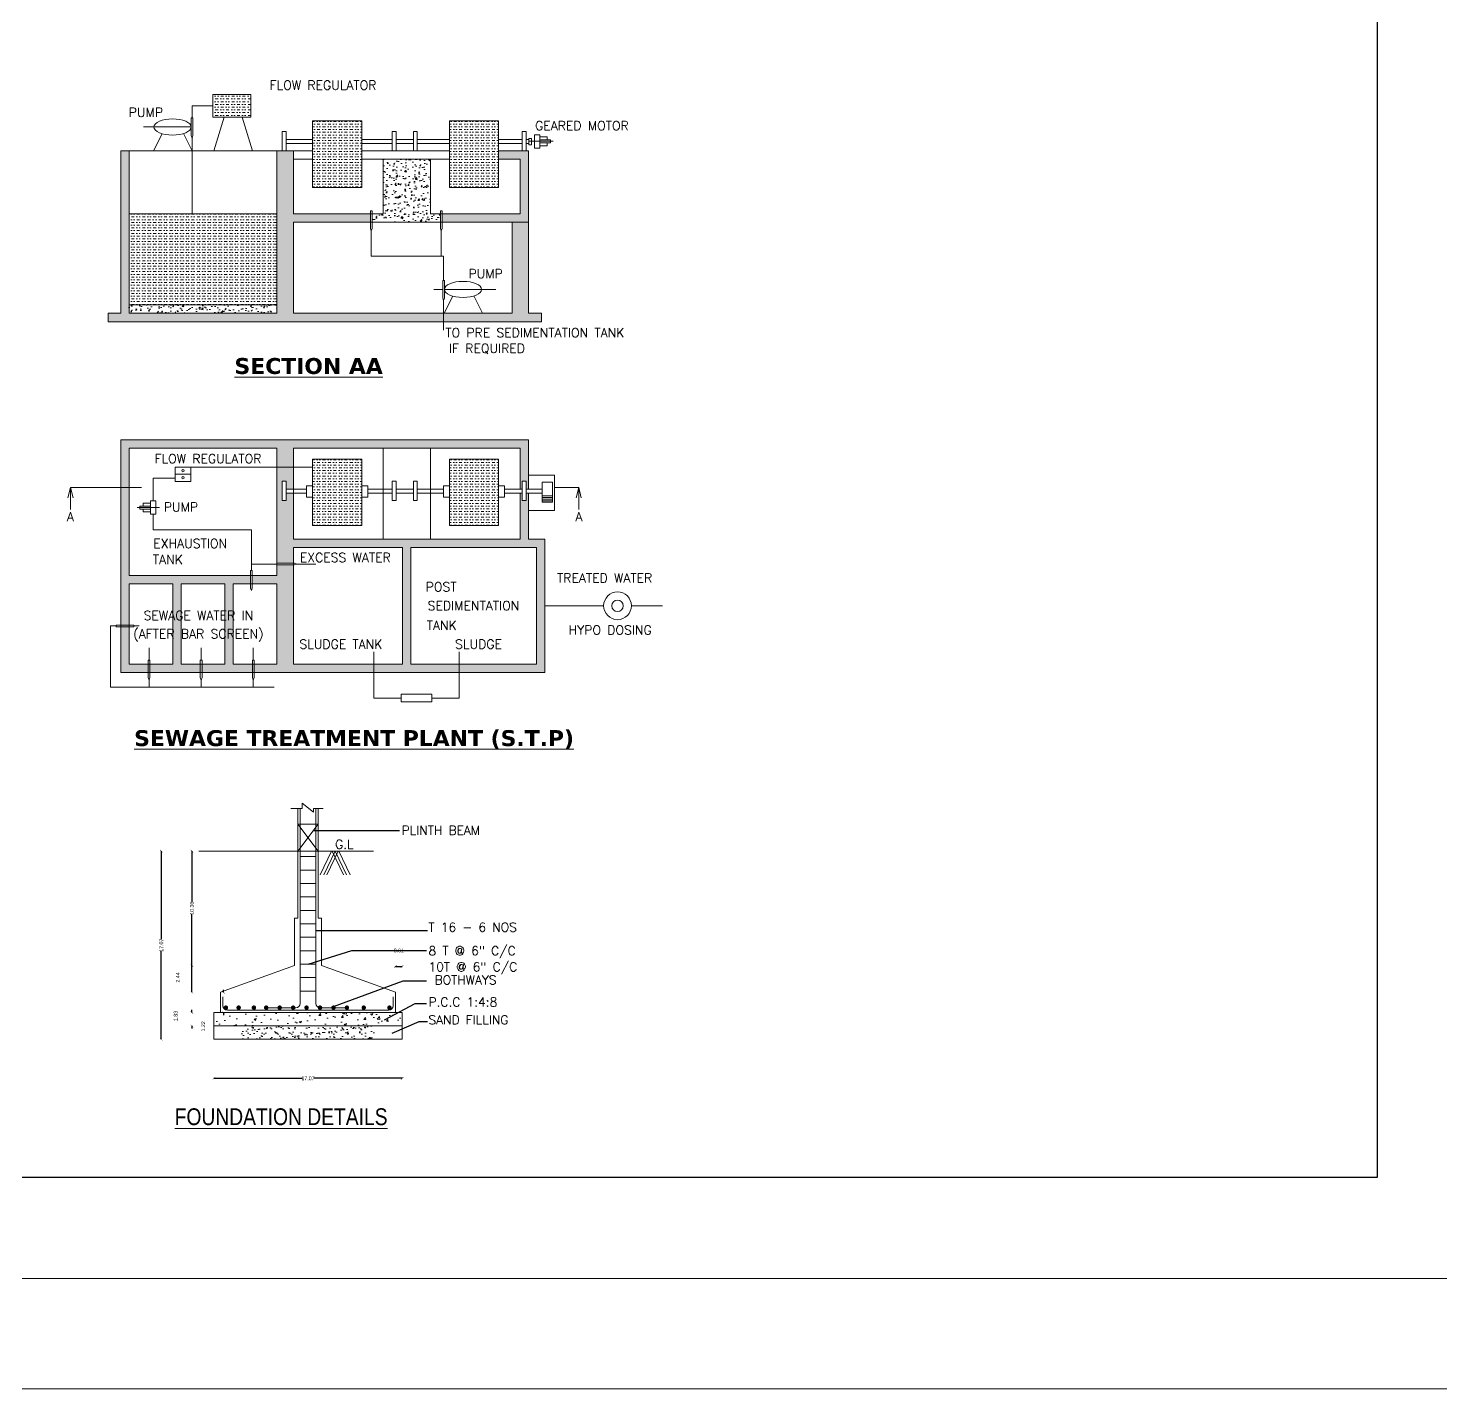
# Model space of a CAD drawing. Header units: metres. Extents: x 43 to 977, y 102 to 459.
# Drawn here: x 234.1 to 362.1, y 102.3 to 225.7 of the extents above; entities that cross this region are included whole.
import ezdxf
from ezdxf.enums import TextEntityAlignment as Align

# ---------------------------------------------------------------- set-up
doc = ezdxf.new("R2010")
doc.units = ezdxf.units.M
doc.header["$MEASUREMENT"] = 0
doc.header["$PDMODE"] = 3
doc.linetypes.add('CENTER', pattern=[2, 1.25, -0.25, 0.25, -0.25])
doc.layers.get('0').update_dxf_attribs({"lineweight": 0})
doc.layers.get('Defpoints').update_dxf_attribs({"lineweight": 0})
for name, color, linetype, lineweight in [('1', 8, 'Continuous', 0), ('3', 3, 'Continuous', 0), ('6', 6, 'Continuous', 0), ('6A', 30, 'Continuous', 0), ('8', 8, 'CENTER', 0), ('BO', 7, 'Continuous', 0), ('TEXT', 130, 'Continuous', 0), ('WALL', 7, 'Continuous', 0)]:
    doc.layers.add(name, color=color, linetype=linetype, lineweight=lineweight)
doc.styles.get("Standard").update_dxf_attribs({"font": 'romans.shx'})
doc.styles.add('style1', font='romans.shx', dxfattribs={"width": 0.7, "height": 9})
doc.styles.add('style7', font='ARIALN.TTF', dxfattribs={"height": 9})
doc.styles.add('visa', font='swissc.ttf')
doc.dimstyles.new('o3', dxfattribs={"dimscale": 0.23, "dimtxt": 0.9, "dimasz": 1, "dimexe": 5, "dimexo": 9, "dimgap": 0.23, "dimtad": 0, "dimzin": 3, "dimdsep": 46, "dimtxsty": 'visa', "dimblk": 'ARCHTICK', "dimcen": 0.09, "dimse1": 1, "dimse2": 1, "dimclrd": 7, "dimclre": 256, "dimclrt": 7, "dimadec": 0, "dimazin": 0, "dimtfac": 0.23, "dimtofl": 0, "dimtmove": 2, "dimatfit": 1, "dimldrblk": 'ARCHTICK', "dimfxl": 0, "dimtolj": 1, "dimtzin": 0, "dimarcsym": 0})
doc.dimstyles.get("Standard").update_dxf_attribs({"dimtxt": 0.18, "dimasz": 0.18, "dimexe": 0.18, "dimexo": 0.0625, "dimgap": 0.09, "dimtad": 0, "dimtih": 1, "dimtoh": 1, "dimdec": 4, "dimzin": 0, "dimdsep": 46, "dimtxsty": 'Standard', "dimcen": 0.09, "dimadec": 0, "dimazin": 0, "dimtfac": 1, "dimtdec": 4, "dimtofl": 0, "dimtmove": 0, "dimatfit": 3, "dimfxl": 0, "dimtolj": 1, "dimtzin": 0, "dimarcsym": 0})
pattern_1 = [(50, (13032.51256, 2282.8048), (0.26897257, -0.02353205), [0.028125, -0.309375]), (355, (13032.51256, 2282.8048), (-0.05203175, 0.28207205), [0.0225, -0.2475]), (100.4514, (13032.53498, 2282.80284), (0.21694102, 0.25853983), [0.02390257, -0.2629283]), (46.1842, (13032.51256, 2282.8798), (0.4002154, -0.06206963), [0.0421875, -0.4640625]), (96.6356, (13032.5459, 2282.87463), (0.3504985, 0.3652942), [0.03585386, -0.3943924]), (351.1842, (13032.51256, 2282.8798), (0.3504982, 0.3652945), [0.03375, -0.37125]), (21, (13032.55006, 2282.86105), (0.22384014, -0.15098208), [0.028125, -0.309375]), (326, (13032.55006, 2282.86105), (0.09124325, 0.27193127), [0.0225, -0.2475]), (71.4514, (13032.56871, 2282.84847), (0.3150835, 0.12094894), [0.02390257, -0.2629283]), (37.5, (13032.51256, 2282.8048), (0.004559946, 0.124835195), [0, -0.2445, 0, -0.25125, 0, -0.2484375]), (7.5, (13032.51256, 2282.8048), (0.09865108, 0.14790439), [0, -0.14325, 0, -0.238875, 0, -0.0946875]), (327.5, (13032.42894, 2282.8048), (0.200183414, -0.008458077), [0, -0.09375, 0, -0.2925, 0, -0.388125]), (317.5, (13032.39144, 2282.8048), (0.21869481, 0.03753937), [0, -0.121875, 0, -0.19425, 0, -0.275625])]
pattern_2 = [(0, (13032.51256, 2282.8048), (0.1125, 0.05625), [0.05625, -0.05625, 0, -0.05625, 0, -0.05625])]
pattern_3 = [(0, (13032.51256, 2281.912944), (0.1125, 0.05625), [0.05625, -0.05625, 0, -0.05625, 0, -0.05625])]

# ---------------------------------------------------------------- blocks, each defined once
blk = doc.blocks.new('3')
at = {"layer": 'WALL'}
h = blk.add_hatch(dxfattribs=at)
h.set_pattern_fill('MUDST', color=1, scale=0.225, style=0)
h.set_pattern_definition([(0, (13062.13893, 2251.14804), (0.1125, 0.05625), [0.05625, -0.05625, 0, -0.05625, 0, -0.05625])])
h.paths.add_polyline_path([(13216.287, 2355.768), (13216.287, 2356.234), (13215.51, 2356.234), (13215.51, 2355.768)])
h = blk.add_hatch(dxfattribs=at)
h.set_pattern_fill('MUDST', color=1, scale=0.225, style=0)
h.set_pattern_definition(pattern_2)
h.paths.add_polyline_path([(13217.562, 2354.323), (13218.574, 2354.323), (13218.574, 2355.691), (13217.562, 2355.691)])
h = blk.add_hatch(dxfattribs=at)
h.set_pattern_fill('MUDST', color=1, scale=0.225, style=0)
h.set_pattern_definition(pattern_2)
h.paths.add_polyline_path([(13220.379, 2354.323), (13221.391, 2354.323), (13221.391, 2355.691), (13220.379, 2355.691)])
h = blk.add_hatch(dxfattribs=at)
h.set_pattern_fill('AR-CONC', color=1, scale=0.0375, style=0)
h.set_pattern_definition(pattern_1)
h.paths.add_polyline_path([(13222.011, 2353.604), (13221.673, 2353.604), (13221.673, 2351.729), (13220.259, 2351.729), (13220.259, 2351.556), (13222.011, 2351.556), (13222.273, 2351.556), (13222.273, 2351.729), (13222.011, 2351.729)])
h.paths.add_polyline_path([(13220.259, 2351.729), (13217.166, 2351.729), (13217.166, 2353.604), (13218.753, 2353.604), (13218.753, 2353.776), (13217.166, 2353.776), (13217.166, 2355.074), (13216.828, 2355.074), (13216.828, 2351.729), (13213.783, 2351.729), (13213.783, 2355.074), (13213.611, 2355.074), (13213.611, 2351.729), (13213.349, 2351.729), (13213.349, 2351.556), (13213.611, 2351.556), (13220.259, 2351.556)])
h.paths.add_polyline_path([(13222.011, 2355.074), (13221.391, 2355.074), (13221.391, 2354.901), (13221.838, 2354.901), (13221.838, 2353.776), (13220.228, 2353.776), (13220.228, 2353.604), (13222.011, 2353.604)])
h = blk.add_hatch(dxfattribs=at)
h.set_pattern_fill('AR-CONC', color=1, scale=0.0375, style=0)
h.set_pattern_definition(pattern_1)
h.paths.add_polyline_path([(13219.989, 2354.901), (13219.014, 2354.901), (13219.014, 2353.776), (13218.788, 2353.776), (13218.788, 2353.604), (13220.193, 2353.604), (13220.193, 2353.776), (13219.989, 2353.776)])
h = blk.add_hatch(dxfattribs=at)
h.set_pattern_fill('MUDST', color=1, scale=0.225, style=0)
h.set_pattern_definition(pattern_2)
h.paths.add_polyline_path([(13216.828, 2353.776), (13213.783, 2353.776), (13213.783, 2351.901), (13216.828, 2351.901)])
h = blk.add_hatch(dxfattribs=at)
h.set_pattern_fill('AR-CONC', color=1, scale=0.0375, style=0)
h.set_pattern_definition(pattern_1)
h.paths.add_polyline_path([(13216.828, 2351.729), (13216.828, 2351.901), (13213.783, 2351.901), (13213.783, 2351.729)])
h = blk.add_hatch(dxfattribs=at)
h.set_pattern_fill('AR-CONC', color=1, scale=0.0375, style=0)
h.set_pattern_definition([(50, (13032.51256, 2281.91294), (0.26897257, -0.02353205), [0.028125, -0.309375]), (355, (13032.51256, 2281.91294), (-0.05203175, 0.28207205), [0.0225, -0.2475]), (100.4514, (13032.53498, 2281.91098), (0.21694102, 0.25853983), [0.02390257, -0.2629283]), (46.1842, (13032.51256, 2281.98794), (0.4002154, -0.06206963), [0.0421875, -0.4640625]), (96.6356, (13032.5459, 2281.98277), (0.3504985, 0.3652942), [0.03585386, -0.3943924]), (351.1842, (13032.51256, 2281.98794), (0.3504982, 0.3652945), [0.03375, -0.37125]), (21, (13032.55006, 2281.9692), (0.22384014, -0.15098208), [0.028125, -0.309375]), (326, (13032.55006, 2281.9692), (0.09124325, 0.27193127), [0.0225, -0.2475]), (71.4514, (13032.56871, 2281.9566), (0.3150835, 0.12094894), [0.02390257, -0.2629283]), (37.5, (13032.51256, 2281.91294), (0.004559946, 0.124835195), [0, -0.2445, 0, -0.25125, 0, -0.2484375]), (7.5, (13032.51256, 2281.91294), (0.09865108, 0.14790439), [0, -0.14325, 0, -0.238875, 0, -0.0946875]), (327.5, (13032.42894, 2281.91294), (0.200183414, -0.008458077), [0, -0.09375, 0, -0.2925, 0, -0.388125]), (317.5, (13032.39144, 2281.91294), (0.21869481, 0.03753937), [0, -0.121875, 0, -0.19425, 0, -0.275625])])
h.paths.add_polyline_path([(13217.166, 2346.546), (13216.828, 2346.546), (13216.828, 2346.328), (13216.319, 2346.328), (13216.319, 2346.155), (13216.828, 2346.155), (13216.828, 2344.505), (13215.928, 2344.505), (13215.928, 2346.155), (13216.284, 2346.155), (13216.284, 2346.328), (13213.783, 2346.328), (13213.783, 2348.953), (13216.828, 2348.953), (13216.828, 2348.56), (13217.166, 2348.56), (13217.166, 2348.953), (13221.838, 2348.953), (13221.838, 2348.107), (13221.878, 2348.107), (13221.878, 2348.269), (13221.96, 2348.269), (13221.96, 2348.107), (13222.011, 2348.107), (13222.011, 2348.394), (13222.011, 2349.125), (13213.611, 2349.125), (13213.611, 2344.333), (13222.348, 2344.333), (13222.348, 2347.078), (13222.011, 2347.078), (13222.011, 2348.025), (13221.96, 2348.025), (13221.96, 2347.872), (13221.878, 2347.872), (13221.878, 2348.025), (13221.838, 2348.025), (13221.838, 2347.078), (13217.166, 2347.078), (13217.166, 2348.025), (13217.016, 2348.025), (13217.016, 2347.872), (13216.935, 2347.872), (13216.935, 2348.269), (13217.016, 2348.269), (13217.016, 2348.107), (13217.166, 2348.107), (13217.166, 2348.56), (13216.828, 2348.56), (13216.828, 2346.581), (13217.166, 2346.581), (13217.166, 2346.905), (13219.416, 2346.905), (13219.416, 2344.505), (13217.166, 2344.505)])
h.paths.add_polyline_path([(13215.756, 2344.505), (13214.856, 2344.505), (13214.856, 2346.155), (13215.756, 2346.155)], flags=16)
h.paths.add_polyline_path([(13214.683, 2344.505), (13213.783, 2344.505), (13213.783, 2346.155), (13214.683, 2346.155)], flags=16)
h.paths.add_polyline_path([(13219.588, 2346.905), (13222.176, 2346.905), (13222.176, 2344.505), (13219.588, 2344.505)], flags=16)
h = blk.add_hatch(dxfattribs=at)
h.set_pattern_fill('MUDST', color=1, scale=0.225, style=0)
h.set_pattern_definition(pattern_3)
h.paths.add_polyline_path([(13217.562, 2347.357), (13218.574, 2347.357), (13218.574, 2348.725), (13217.562, 2348.725)])
h = blk.add_hatch(dxfattribs=at)
h.set_pattern_fill('MUDST', color=1, scale=0.225, style=0)
h.set_pattern_definition(pattern_3)
h.paths.add_polyline_path([(13220.379, 2347.357), (13221.391, 2347.357), (13221.391, 2348.725), (13220.379, 2348.725)])
at = {"layer": 'WALL', "color": 7}
for p, q in [((13215.079, 2356.001), (13215.079, 2355.752)), ((13215.51, 2356.001), (13215.079, 2356.001)), ((13215.743, 2355.768), (13215.531, 2355.074)), ((13216.112, 2355.768), (13216.324, 2355.074)), ((13214.078, 2355.566), (13215.061, 2355.566)), ((13214.466, 2355.428), (13214.288, 2355.074)), ((13214.901, 2355.432), (13215.081, 2355.074)), ((13215.079, 2355.339), (13215.061, 2355.389)), ((13215.079, 2355.339), (13215.096, 2355.389)), ((13215.079, 2355.339), (13215.079, 2353.776)), ((13213.611, 2355.074), (13217.562, 2355.074)), ((13213.611, 2351.729), (13213.611, 2355.074)), ((13213.783, 2351.729), (13213.783, 2355.074)), ((13216.828, 2351.729), (13216.828, 2355.074)), ((13217.166, 2353.776), (13217.166, 2355.074)), ((13218.574, 2355.074), (13220.379, 2355.074)), ((13221.391, 2355.074), (13222.011, 2355.074)), ((13222.011, 2351.729), (13222.011, 2355.074)), ((13222.516, 2355.272), (13222.013, 2355.272)), ((13217.166, 2354.901), (13217.562, 2354.901)), ((13218.574, 2354.901), (13220.379, 2354.901)), ((13219.014, 2353.776), (13219.014, 2354.901)), ((13219.989, 2353.776), (13219.989, 2354.901)), ((13221.391, 2354.901), (13221.838, 2354.901)), ((13221.838, 2353.776), (13221.838, 2354.901)), ((13216.828, 2353.776), (13213.783, 2353.776)), ((13217.166, 2353.776), (13219.014, 2353.776)), ((13217.166, 2351.729), (13217.166, 2353.604)), ((13217.166, 2353.604), (13222.011, 2353.604)), ((13219.989, 2353.776), (13221.838, 2353.776)), ((13221.673, 2351.729), (13221.673, 2353.604)), ((13218.771, 2353.426), (13218.753, 2353.476)), ((13218.771, 2353.426), (13218.788, 2353.476)), ((13218.771, 2353.426), (13218.771, 2352.908)), ((13220.211, 2353.426), (13220.193, 2353.476)), ((13220.211, 2353.426), (13220.228, 2353.476)), ((13220.211, 2353.426), (13220.211, 2352.908)), ((13218.771, 2352.908), (13220.259, 2352.908)), ((13220.259, 2352.407), (13220.259, 2352.908)), ((13220.06, 2352.221), (13220.242, 2352.221)), ((13220.277, 2352.221), (13221.334, 2352.221)), ((13213.783, 2351.901), (13216.828, 2351.901)), ((13220.259, 2351.994), (13220.242, 2352.044)), ((13220.259, 2351.994), (13220.277, 2352.044)), ((13220.259, 2351.994), (13220.259, 2351.382)), ((13220.447, 2352.083), (13220.27, 2351.729)), ((13220.883, 2352.087), (13221.062, 2351.729)), ((13213.349, 2351.729), (13213.611, 2351.729)), ((13213.349, 2351.729), (13213.349, 2351.556)), ((13213.611, 2351.556), (13213.349, 2351.556)), ((13213.611, 2351.556), (13222.011, 2351.556)), ((13213.783, 2351.729), (13216.828, 2351.729)), ((13217.166, 2351.729), (13221.673, 2351.729)), ((13222.011, 2351.729), (13222.273, 2351.729)), ((13222.273, 2351.556), (13222.011, 2351.556)), ((13222.273, 2351.556), (13222.273, 2351.729)), ((13213.611, 2344.333), (13213.611, 2349.125)), ((13213.611, 2349.125), (13222.011, 2349.125)), ((13213.783, 2346.328), (13213.783, 2348.953)), ((13213.783, 2348.953), (13216.828, 2348.953)), ((13216.828, 2346.328), (13216.828, 2348.953)), ((13217.166, 2347.078), (13217.166, 2348.953)), ((13217.166, 2348.953), (13221.838, 2348.953)), ((13219.014, 2347.078), (13219.014, 2348.953)), ((13219.989, 2347.078), (13219.989, 2348.953)), ((13221.838, 2348.107), (13221.838, 2348.953)), ((13222.011, 2348.107), (13222.011, 2349.125)), ((13215.057, 2348.56), (13217.562, 2348.56)), ((13212.577, 2348.144), (13212.525, 2347.931)), ((13212.577, 2348.144), (13212.577, 2347.691)), ((13212.577, 2348.144), (13212.629, 2347.931)), ((13212.577, 2348.144), (13214.04, 2348.144)), ((13214.281, 2347.868), (13214.281, 2348.332)), ((13214.281, 2348.332), (13214.734, 2348.332)), ((13223.045, 2348.144), (13222.542, 2348.144)), ((13223.045, 2348.144), (13222.993, 2347.931)), ((13223.045, 2348.144), (13223.045, 2347.691)), ((13223.045, 2348.144), (13223.096, 2347.931)), ((13221.838, 2347.078), (13221.838, 2348.025)), ((13222.011, 2347.078), (13222.011, 2348.025)), ((13222.288, 2347.969), (13222.503, 2347.969)), ((13222.288, 2347.936), (13222.503, 2347.936)), ((13222.288, 2347.903), (13222.503, 2347.903)), ((13222.288, 2347.87), (13222.503, 2347.87)), ((13213.952, 2347.726), (13214.407, 2347.726)), ((13214.281, 2347.266), (13214.281, 2347.592)), ((13216.301, 2347.266), (13214.281, 2347.266)), ((13216.301, 2346.563), (13216.301, 2347.266)), ((13217.166, 2347.078), (13221.838, 2347.078)), ((13217.166, 2344.505), (13217.166, 2346.905)), ((13217.166, 2346.905), (13219.416, 2346.905)), ((13219.416, 2344.505), (13219.416, 2346.905)), ((13219.588, 2344.505), (13219.588, 2346.905)), ((13219.588, 2346.905), (13222.176, 2346.905)), ((13222.011, 2347.078), (13222.176, 2347.078)), ((13222.011, 2347.078), (13222.348, 2347.078)), ((13222.176, 2346.905), (13222.176, 2344.505)), ((13222.348, 2347.078), (13222.348, 2344.333)), ((13213.783, 2346.328), (13216.828, 2346.328)), ((13216.301, 2346.43), (13216.301, 2346.563)), ((13216.828, 2346.563), (13216.301, 2346.563)), ((13217.24, 2346.563), (13217.19, 2346.581)), ((13217.24, 2346.563), (13217.19, 2346.546)), ((13217.24, 2346.563), (13217.627, 2346.563)), ((13213.783, 2344.505), (13213.783, 2346.155)), ((13213.783, 2346.155), (13214.683, 2346.155)), ((13214.683, 2344.505), (13214.683, 2346.155)), ((13214.856, 2344.505), (13214.856, 2346.155)), ((13214.856, 2346.155), (13215.756, 2346.155)), ((13215.756, 2344.505), (13215.756, 2346.155)), ((13215.928, 2344.505), (13215.928, 2346.155)), ((13215.928, 2346.155), (13216.828, 2346.155)), ((13216.301, 2346.018), (13216.284, 2346.068)), ((13216.301, 2346.018), (13216.319, 2346.068)), ((13216.828, 2344.505), (13216.828, 2346.155)), ((13222.348, 2345.705), (13223.556, 2345.705)), ((13224.128, 2345.705), (13224.769, 2345.705)), ((13213.516, 2345.293), (13213.403, 2345.293)), ((13213.403, 2345.293), (13213.403, 2344.028)), ((13213.516, 2345.307), (13213.516, 2345.272)), ((13213.878, 2345.293), (13213.99, 2345.293)), ((13214.195, 2344.837), (13214.195, 2344.588)), ((13215.268, 2344.837), (13215.268, 2344.588)), ((13216.34, 2344.837), (13216.34, 2344.588)), ((13218.825, 2343.804), (13218.825, 2344.76)), ((13220.578, 2343.804), (13220.578, 2344.76)), ((13213.611, 2344.333), (13222.348, 2344.333)), ((13213.783, 2344.505), (13214.683, 2344.505)), ((13214.856, 2344.505), (13215.756, 2344.505)), ((13215.928, 2344.505), (13216.828, 2344.505)), ((13217.166, 2344.505), (13219.416, 2344.505)), ((13219.588, 2344.505), (13222.176, 2344.505)), ((13213.403, 2344.028), (13216.551, 2344.028)), ((13214.195, 2344.175), (13214.178, 2344.225)), ((13214.195, 2344.175), (13214.213, 2344.225)), ((13214.195, 2344.175), (13214.195, 2344.028)), ((13214.6, 2344.028), (13216.774, 2344.028)), ((13215.268, 2344.175), (13215.25, 2344.225)), ((13215.268, 2344.175), (13215.285, 2344.225)), ((13215.268, 2344.175), (13215.268, 2344.028)), ((13215.673, 2344.028), (13216.624, 2344.028)), ((13216.34, 2344.175), (13216.323, 2344.225)), ((13216.34, 2344.175), (13216.358, 2344.225)), ((13216.34, 2344.175), (13216.34, 2344.028)), ((13219.383, 2343.804), (13218.825, 2343.804)), ((13220.578, 2343.804), (13220.02, 2343.804))]:
    blk.add_line(p, q, dxfattribs=at)
for points in [[(13215.51, 2356.234), (13216.287, 2356.234), (13216.287, 2355.768), (13215.51, 2355.768)], [(13217.562, 2355.691), (13218.574, 2355.691), (13218.574, 2354.323), (13217.562, 2354.323)], [(13220.379, 2355.691), (13221.391, 2355.691), (13221.391, 2354.323), (13220.379, 2354.323)], [(13216.935, 2355.47), (13217.016, 2355.47), (13217.016, 2355.074), (13216.935, 2355.074)], [(13219.202, 2355.47), (13219.283, 2355.47), (13219.283, 2355.074), (13219.202, 2355.074)], [(13219.637, 2355.47), (13219.718, 2355.47), (13219.718, 2355.074), (13219.637, 2355.074)], [(13221.878, 2355.47), (13221.96, 2355.47), (13221.96, 2355.074), (13221.878, 2355.074)], [(13222.072, 2355.2), (13222.013, 2355.2), (13222.013, 2355.331), (13222.072, 2355.331)], [(13222.132, 2355.406), (13222.242, 2355.406), (13222.242, 2355.129), (13222.132, 2355.129)], [(13222.242, 2355.361), (13222.394, 2355.361), (13222.394, 2355.3), (13222.242, 2355.3)], [(13217.016, 2355.227), (13217.016, 2355.308), (13217.562, 2355.308), (13217.562, 2355.227)], [(13218.574, 2355.227), (13218.574, 2355.308), (13219.202, 2355.308), (13219.202, 2355.227)], [(13222.242, 2355.3), (13222.463, 2355.3), (13222.463, 2355.24), (13222.242, 2355.24)], [(13222.242, 2355.24), (13222.394, 2355.24), (13222.394, 2355.18), (13222.242, 2355.18)], [(13217.562, 2348.725), (13218.574, 2348.725), (13218.574, 2347.357), (13217.562, 2347.357)], [(13220.379, 2348.725), (13221.391, 2348.725), (13221.391, 2347.357), (13220.379, 2347.357)], [(13214.734, 2348.413), (13214.734, 2348.56), (13215.057, 2348.56), (13215.057, 2348.413)], [(13214.734, 2348.267), (13214.734, 2348.413), (13215.057, 2348.413), (13215.057, 2348.267)], [(13216.935, 2348.269), (13217.016, 2348.269), (13217.016, 2347.872), (13216.935, 2347.872)], [(13217.016, 2348.025), (13217.016, 2348.107), (13217.439, 2348.107), (13217.439, 2348.025)], [(13217.439, 2348.178), (13217.562, 2348.178), (13217.562, 2347.943), (13217.439, 2347.943)], [(13218.574, 2348.178), (13218.697, 2348.178), (13218.697, 2347.943), (13218.574, 2347.943)], [(13218.697, 2348.025), (13218.697, 2348.107), (13219.202, 2348.107), (13219.202, 2348.025)], [(13219.202, 2348.269), (13219.283, 2348.269), (13219.283, 2347.872), (13219.202, 2347.872)], [(13219.637, 2348.269), (13219.718, 2348.269), (13219.718, 2347.872), (13219.637, 2347.872)], [(13220.256, 2348.178), (13220.379, 2348.178), (13220.379, 2347.943), (13220.256, 2347.943)], [(13221.391, 2348.178), (13221.515, 2348.178), (13221.515, 2347.943), (13221.391, 2347.943)], [(13221.878, 2348.269), (13221.96, 2348.269), (13221.96, 2347.872), (13221.878, 2347.872)], [(13222.288, 2348.253), (13222.503, 2348.253), (13222.503, 2347.837), (13222.288, 2347.837)], [(13214.225, 2347.698), (13214.004, 2347.698), (13214.004, 2347.758), (13214.225, 2347.758)], [(13214.225, 2347.758), (13214.073, 2347.758), (13214.073, 2347.818), (13214.225, 2347.818)], [(13214.336, 2347.592), (13214.225, 2347.592), (13214.225, 2347.868), (13214.336, 2347.868)], [(13214.225, 2347.637), (13214.073, 2347.637), (13214.073, 2347.698), (13214.225, 2347.698)], [(13219.383, 2343.884), (13220.02, 2343.884), (13220.02, 2343.724), (13219.383, 2343.724)]]:
    blk.add_lwpolyline(points, close=True, dxfattribs=at)
for points in [[(13215.061, 2355.389), (13215.061, 2355.752), (13215.096, 2355.752), (13215.096, 2355.389)], [(13219.637, 2355.227), (13219.283, 2355.227), (13219.283, 2355.308), (13219.637, 2355.308)], [(13219.718, 2355.308), (13220.379, 2355.308), (13220.379, 2355.227), (13219.718, 2355.227)], [(13221.878, 2355.227), (13221.391, 2355.227), (13221.391, 2355.308), (13221.878, 2355.308)], [(13221.96, 2355.308), (13222.013, 2355.308)], [(13222.013, 2355.227), (13221.96, 2355.227)], [(13218.753, 2353.476), (13218.753, 2353.838), (13218.788, 2353.838), (13218.788, 2353.476)], [(13220.193, 2353.476), (13220.193, 2353.838), (13220.228, 2353.838), (13220.228, 2353.476)], [(13220.242, 2352.044), (13220.242, 2352.407), (13220.277, 2352.407), (13220.277, 2352.044)], [(13222.011, 2348.107), (13222.011, 2348.394), (13222.542, 2348.394), (13222.542, 2347.67), (13222.011, 2347.67), (13222.011, 2348.025)], [(13219.637, 2348.025), (13219.283, 2348.025), (13219.283, 2348.107), (13219.637, 2348.107)], [(13219.718, 2348.107), (13220.256, 2348.107), (13220.256, 2348.025), (13219.718, 2348.025)], [(13221.878, 2348.025), (13221.515, 2348.025), (13221.515, 2348.107), (13221.878, 2348.107)], [(13221.96, 2348.107), (13222.288, 2348.107), (13222.288, 2348.025), (13221.96, 2348.025)], [(13216.284, 2346.068), (13216.284, 2346.43), (13216.319, 2346.43), (13216.319, 2346.068)], [(13217.19, 2346.546), (13216.828, 2346.546), (13216.828, 2346.581), (13217.19, 2346.581)], [(13213.516, 2345.307), (13213.878, 2345.307), (13213.878, 2345.272), (13213.516, 2345.272)], [(13214.178, 2344.225), (13214.178, 2344.588), (13214.213, 2344.588), (13214.213, 2344.225)], [(13215.25, 2344.225), (13215.25, 2344.588), (13215.285, 2344.588), (13215.285, 2344.225)], [(13216.323, 2344.225), (13216.323, 2344.588), (13216.358, 2344.588), (13216.358, 2344.225)]]:
    blk.add_lwpolyline(points, dxfattribs=at)
for centre, radius in [((13214.892, 2348.487), 0.0245), ((13214.892, 2348.341), 0.0245), ((13223.842, 2345.705), 0.286), ((13223.842, 2345.705), 0.118)]:
    blk.add_circle(centre, radius, dxfattribs=at)
for centre in [(13214.678, 2355.566), (13220.66, 2352.221)]:
    blk.add_ellipse(centre, major_axis=(0.383, 0), ratio=0.432712, dxfattribs=at)
at = {"layer": 'TEXT'}
for s, height, p in [('FLOW REGULATOR', 0.1875, (13217.777, 2356.333)), ('PUMP', 0.1875, (13214.128, 2355.774)), ('GEARED MOTOR', 0.1875, (13223.109, 2355.499)), ('PUMP', 0.1875, (13221.126, 2352.451)), ('TO PRE SEDIMENTATION TANK', 0.1875, (13222.14, 2351.235)), ('IF REQUIRED', 0.1875, (13221.152, 2350.913)), ('FLOW REGULATOR', 0.1875, (13215.407, 2348.641)), ('PUMP', 0.1875, (13214.851, 2347.645)), ('A', 0.188, (13212.574, 2347.447)), ('A', 0.188, (13223.047, 2347.447)), ('EXHAUSTION', 0.1875, (13215.042, 2346.895)), ('TANK', 0.1875, (13214.582, 2346.564)), ('EXCESS WATER', 0.1875, (13218.236, 2346.605)), ('TREATED WATER', 0.1875, (13223.577, 2346.185)), ('POST', 0.1875, (13220.209, 2346.002)), ('SEDIMENTATION', 0.1875, (13220.876, 2345.613)), ('SEWAGE WATER IN', 0.1875, (13215.211, 2345.411)), ('(AFTER BAR SCREEN)', 0.1875, (13215.211, 2345.034)), ('TANK', 0.1875, (13220.222, 2345.211)), ('HYPO DOSING', 0.1875, (13223.691, 2345.111)), ('SLUDGE TANK', 0.1875, (13218.146, 2344.82)), ('SLUDGE', 0.1875, (13220.979, 2344.82))]:
    blk.add_text(s, height=height, dxfattribs=at).set_placement(p, align=Align.CENTER)
at = {"layer": 'TEXT', "char_height": 0.32871, "attachment_point": 1}
for s, insert, width in [('{\\fVerdana|b1|i0|c0|p34;\\LSECTION AA}', (13215.953, 2350.808), 8.25238), ('{\\fVerdana|b1|i0|c0|p34;\\LSEWAGE TREATMENT PLANT (S.T.P)}', (13213.887, 2343.144), 10.19343)]:
    blk.add_mtext(s, dxfattribs=dict(at, insert=insert, width=width))
blk = doc.blocks.new('_ArchTick')
at = {"color": 0, "const_width": 0.15}
blk.add_lwpolyline([(-0.5, -0.5), (0.5, 0.5)], dxfattribs=at)
blk = doc.blocks.new('*D287')
at = {"layer": 'Defpoints', "color": 0, "lineweight": 30}
for p in [(248.91, 151.05), (257.43, 151.05), (258.22, 140.69)]:
    blk.add_point(p, dxfattribs=at)
at = {"layer": 'WALL', "color": 7, "lineweight": -2}
for p, q in [((248.91, 151.05), (248.91, 146.41)), ((248.91, 140.69), (248.91, 145.33))]:
    blk.add_line(p, q, dxfattribs=at)
at = {"layer": 'WALL', "color": 7, "lineweight": -2, "xscale": 0.23, "yscale": 0.23, "zscale": 0.23}
for p, rotation in [((248.91, 151.05), 90), ((248.91, 140.69), 270)]:
    blk.add_blockref('_ArchTick', p, dxfattribs=dict(at, rotation=rotation))
at = {"layer": 'WALL', "color": 7, "insert": (248.91, 145.87), "char_height": 0.345, "attachment_point": 5, "rotation": 90, "style": 'visa'}
blk.add_mtext('\\A1;10.36', dxfattribs=at)
blk = doc.blocks.new('*D288')
at = {"layer": 'Defpoints', "color": 0, "lineweight": 30}
for p in [(246.14, 151.05), (251.87, 151.05), (251.87, 133.99)]:
    blk.add_point(p, dxfattribs=at)
at = {"layer": 'WALL', "color": 7, "lineweight": -2}
for p, q in [((246.14, 151.05), (246.14, 143.06)), ((246.14, 133.99), (246.14, 141.98))]:
    blk.add_line(p, q, dxfattribs=at)
at = {"layer": 'WALL', "color": 7, "lineweight": -2, "xscale": 0.23, "yscale": 0.23, "zscale": 0.23}
for p, rotation in [((246.14, 151.05), 90), ((246.14, 133.99), 270)]:
    blk.add_blockref('_ArchTick', p, dxfattribs=dict(at, rotation=rotation))
at = {"layer": 'WALL', "color": 7, "insert": (246.14, 142.52), "char_height": 0.345, "attachment_point": 5, "rotation": 90, "style": 'visa'}
blk.add_mtext('\\A1;17.07', dxfattribs=at)
blk = doc.blocks.new('*D289')
at = {"layer": 'Defpoints', "color": 0, "lineweight": 30}
for p in [(250.91, 133.99), (267.97, 133.99), (267.97, 130.45)]:
    blk.add_point(p, dxfattribs=at)
at = {"layer": 'WALL', "color": 7, "lineweight": -2}
for p, q in [((250.91, 130.45), (258.9, 130.45)), ((267.97, 130.45), (259.98, 130.45))]:
    blk.add_line(p, q, dxfattribs=at)
at = {"layer": 'WALL', "color": 7, "lineweight": -2, "xscale": 0.23, "yscale": 0.23, "zscale": 0.23, "rotation": 180}
blk.add_blockref('_ArchTick', (250.91, 130.45), dxfattribs=at)
at = {"layer": 'WALL', "color": 7, "lineweight": -2, "xscale": 0.23, "yscale": 0.23, "zscale": 0.23}
blk.add_blockref('_ArchTick', (267.97, 130.45), dxfattribs=at)
at = {"layer": 'WALL', "color": 7, "insert": (259.44, 130.45), "char_height": 0.345, "attachment_point": 5, "style": 'visa'}
blk.add_mtext('\\A1;17.07', dxfattribs=at)
blk = doc.blocks.new('*D156')
at = {"layer": 'Defpoints', "color": 0, "lineweight": 30}
for p in [(248.91, 140.69), (258.22, 140.69), (251.52, 138.25)]:
    blk.add_point(p, dxfattribs=at)
at = {"layer": 'WALL', "color": 7, "lineweight": -2}
blk.add_line((248.91, 138.25), (248.91, 140.69), dxfattribs=at)
at = {"layer": 'WALL', "color": 7, "lineweight": -2, "xscale": 0.23, "yscale": 0.23, "zscale": 0.23}
for p, rotation in [((248.91, 140.69), 90), ((248.91, 138.25), 270)]:
    blk.add_blockref('_ArchTick', p, dxfattribs=dict(at, rotation=rotation))
at = {"layer": 'WALL', "color": 7, "insert": (247.64, 139.6), "char_height": 0.345, "attachment_point": 5, "rotation": 90, "style": 'visa'}
blk.add_mtext('\\A1;2.44', dxfattribs=at)
blk = doc.blocks.new('*D157')
at = {"layer": 'Defpoints', "color": 0, "lineweight": 30}
for p in [(251.77, 138.25), (256.81, 138.25), (256.2, 136.42)]:
    blk.add_point(p, dxfattribs=at)
at = {"layer": 'WALL', "color": 7, "lineweight": -2}
for p, q in [((251.77, 138.25), (251.77, 138.48)), ((251.77, 136.42), (251.77, 136.19))]:
    blk.add_line(p, q, dxfattribs=at)
at = {"layer": 'WALL', "color": 7, "lineweight": -2, "xscale": 0.23, "yscale": 0.23, "zscale": 0.23}
for p, rotation in [((251.77, 138.25), 270), ((251.77, 136.42), 90)]:
    blk.add_blockref('_ArchTick', p, dxfattribs=dict(at, rotation=rotation))
at = {"layer": 'WALL', "color": 7, "insert": (247.44, 136.1), "char_height": 0.345, "attachment_point": 5, "rotation": 90, "style": 'visa'}
blk.add_mtext('\\A1;1.83', dxfattribs=at)
blk = doc.blocks.new('*D158')
at = {"layer": 'Defpoints', "color": 0, "lineweight": 30}
for p in [(248.91, 136.42), (250.91, 136.42), (250.91, 135.2)]:
    blk.add_point(p, dxfattribs=at)
at = {"layer": 'WALL', "color": 7, "lineweight": -2}
for p, q in [((248.91, 136.42), (248.91, 136.65)), ((248.91, 135.2), (248.91, 134.97))]:
    blk.add_line(p, q, dxfattribs=at)
at = {"layer": 'WALL', "color": 7, "lineweight": -2, "xscale": 0.23, "yscale": 0.23, "zscale": 0.23}
for p, rotation in [((248.91, 136.42), 270), ((248.91, 135.2), 90)]:
    blk.add_blockref('_ArchTick', p, dxfattribs=dict(at, rotation=rotation))
at = {"layer": 'WALL', "color": 7, "insert": (249.93, 135.16), "char_height": 0.345, "attachment_point": 5, "rotation": 90, "style": 'visa'}
blk.add_mtext('\\A1;1.22', dxfattribs=at)
blk = doc.blocks.new('*D159')
at = {"layer": 'Defpoints', "color": 0, "lineweight": 30}
for p in [(267.97, 140.6), (267.36, 138.25), (267.97, 136.42)]:
    blk.add_point(p, dxfattribs=at)
at = {"layer": 'WALL', "color": 7, "lineweight": -2}
blk.add_line((267.36, 140.6), (267.97, 140.6), dxfattribs=at)
at = {"layer": 'WALL', "color": 7, "lineweight": -2, "xscale": 0.23, "yscale": 0.23, "zscale": 0.23, "rotation": 180}
blk.add_blockref('_ArchTick', (267.36, 140.6), dxfattribs=at)
at = {"layer": 'WALL', "color": 7, "lineweight": -2, "xscale": 0.23, "yscale": 0.23, "zscale": 0.23}
blk.add_blockref('_ArchTick', (267.97, 140.6), dxfattribs=at)
at = {"layer": 'WALL', "color": 7, "insert": (267.67, 142.04), "char_height": 0.345, "attachment_point": 5, "style": 'visa'}
blk.add_mtext('\\A1;0.61', dxfattribs=at)

msp = doc.modelspace()

# ---------------------------------------------------------------- hatches: boundary and pattern name
at = {"layer": '8'}
h = msp.add_hatch(dxfattribs=at)
h.set_pattern_fill('AR-CONC', color=256, scale=0.284437, style=0)
h.set_pattern_definition([(50, (-812.9889, -73.0534), (2.040155, -0.1784904), [0.213328, -2.346607]), (355, (-812.9889, -73.0534), (-0.3946604, 2.1395144), [0.1706623, -1.8772856]), (100.4514, (-812.8189, -73.0683), (1.645496, 1.9610226), [0.181301, -1.994309]), (46.1842, (-812.989, -72.4845), (3.035631, -0.4707977), [0.319992, -3.5199105]), (96.6356, (-812.736, -72.5237), (2.6585286, 2.770754), [0.271951, -2.991463]), (351.1842, (-812.989, -72.4845), (2.658526, 2.770756), [0.2559935, -2.8159284]), (21, (-812.7044, -72.6267), (1.6978258, -1.145198), [0.213328, -2.346607]), (326, (-812.7044, -72.6267), (0.6920794, 2.0625966), [0.1706623, -1.8772856]), (71.4514, (-812.563, -72.7222), (2.389906, 0.9173968), [0.181301, -1.994309]), (37.5, (-812.9889, -73.0534), (0.03458715, 0.946874), [0, -1.8545306, 0, -1.9057293, 0, -1.8843966]), (7.5, (-812.9889, -73.0534), (0.7482677, 1.1218537), [0, -1.0865502, 0, -1.8118651, 0, -0.718204]), (327.5, (-813.6232, -73.0534), (1.5183897, -0.06415445), [0, -0.711093, 0, -2.2186103, 0, -2.9439252]), (317.5, (-813.9076, -73.0534), (1.6587985, 0.2847358), [0, -0.924421, 0, -1.4733848, 0, -2.0906135])])
h.paths.add_polyline_path([(250.9074, 136.42333), (250.9074, 135.20431), (267.97364, 135.20431), (267.97364, 136.42333)])
h = msp.add_hatch(dxfattribs=at)
h.set_pattern_fill('AR-SAND', color=256, scale=0.406339, style=0)
h.set_pattern_definition([(37.5, (-812.9889, -73.0534), (-0.02559665, 0.7829434), [0, -0.6176351, 0, -0.6907761, 0, -0.66030068]), (7.5, (-812.9889, -73.0534), (0.7191291, 1.1467477), [0, -0.33319788, 0, -0.55668427, 0, -0.2133279]), (327.5, (-813.4887, -73.0534), (1.2653969, 0.0022995), [0, -0.20316944, 0, -0.73141, 0, -0.95489637]), (317.5, (-813.4887, -73.0534), (1.2215061, 0.3566337), [0, -0.10158472, 0, -0.47947988, 0, -0.5485575])])
h.paths.add_polyline_path([(253.34544, 135.20431), (253.34544, 133.98529), (265.5356, 133.98529), (265.5356, 135.20431)])

# ---------------------------------------------------------------- linework, layer by layer
at = {"layer": '1'}
for p, q in [((258.52626, 154.92371), (258.52626, 144.95644)), ((260.35478, 154.92371), (260.35478, 144.95644)), ((258.52626, 153.48956), (260.35478, 153.48956)), ((260.35478, 153.48956), (258.52626, 151.05153)), ((258.52626, 153.48956), (260.35478, 151.05153)), ((249.5433, 151.05153), (265.36339, 151.05153)), ((261.57144, 151.05153), (260.53895, 148.89813)), ((261.90236, 151.05153), (260.86988, 148.89813)), ((262.18034, 151.05153), (261.14785, 148.89813)), ((261.62439, 151.05153), (262.65687, 148.89813)), ((261.90236, 151.05153), (262.93485, 148.89813)), ((262.23329, 151.05153), (263.26578, 148.89813)), ((258.2215, 144.95644), (258.52626, 144.95644)), ((258.2215, 144.95644), (258.2215, 140.68989)), ((260.35478, 144.95644), (260.65954, 144.95644)), ((260.65954, 144.95644), (260.65954, 140.68989)), ((251.51691, 138.25185), (258.2215, 140.68989)), ((260.65954, 140.68989), (267.36413, 138.25185)), ((251.51691, 138.25185), (251.51691, 136.42333)), ((267.36413, 138.25185), (267.36413, 136.42333)), ((250.9074, 136.42333), (267.97364, 136.42333)), ((250.9074, 136.42333), (250.9074, 133.98529)), ((267.97364, 136.42333), (267.97364, 133.98529)), ((250.9074, 135.20431), (267.97364, 135.20431)), ((250.9074, 133.98529), (267.97364, 133.98529))]:
    msp.add_line(p, q, dxfattribs=at)
msp.add_lwpolyline([(257.88383, 154.92371), (258.90113, 154.92371), (258.90113, 155.40105), (259.94408, 154.58089), (259.94408, 154.92371), (260.8246, 154.92371)], dxfattribs=at)
at = {"layer": '3'}
for p, q in [((258.72943, 154.92371), (258.72943, 137.23601)), ((260.15161, 154.92371), (260.15161, 137.23601)), ((258.72943, 150.55149), (260.15161, 150.55149)), ((258.72943, 149.33247), (260.15161, 149.33247)), ((258.72943, 148.11346), (260.15161, 148.11346)), ((258.72943, 146.89444), (260.15161, 146.89444)), ((258.72943, 145.67542), (260.15161, 145.67542)), ((258.72943, 144.45641), (260.15161, 144.45641)), ((258.72943, 143.23739), (260.15161, 143.23739)), ((258.72943, 142.01837), (260.15161, 142.01837)), ((258.72943, 140.79936), (260.15161, 140.79936)), ((258.72943, 139.58034), (260.15161, 139.58034)), ((258.72943, 138.36132), (260.15161, 138.36132)), ((251.72008, 137.84551), (251.72008, 137.03284)), ((267.16096, 137.84551), (267.16096, 137.03284)), ((252.12642, 136.6265), (266.75462, 136.6265)), ((255.82906, 136.82967), (258.32309, 136.82967)), ((260.55795, 136.82967), (262.75537, 136.82967))]:
    msp.add_line(p, q, dxfattribs=at)
at = {"layer": '3', "const_width": 0.20317}
for points in [[(251.89142, 136.8558, 1), (252.09459, 136.8558, 1)], [(253.04622, 136.8558, 1), (253.24939, 136.8558, 1)], [(254.43062, 136.8558, 1), (254.63379, 136.8558, 1)], [(255.54847, 136.8558, 1), (255.75164, 136.8558, 1)], [(256.76749, 136.8558, 1), (256.97066, 136.8558, 1)], [(257.9865, 136.8558, 1), (258.18967, 136.8558, 1)], [(259.20552, 136.8558, 1), (259.40869, 136.8558, 1)], [(260.42454, 136.8558, 1), (260.62771, 136.8558, 1)], [(261.64355, 136.8558, 1), (261.84672, 136.8558, 1)], [(262.86257, 136.8558, 1), (263.06574, 136.8558, 1)], [(264.38837, 136.8558, 1), (264.59154, 136.8558, 1)], [(266.71554, 136.8558, 1), (266.91871, 136.8558, 1)]]:
    msp.add_lwpolyline(points, format="xyb", close=True, dxfattribs=at)
at = {"layer": '3'}
for centre, start, end in [((252.12642, 137.03284), 180, 270), ((258.32309, 137.23601), 270, 0), ((260.55795, 137.23601), 180, 270), ((266.75462, 137.03284), 270, 0)]:
    msp.add_arc(centre, 0.40634, start, end, dxfattribs=at)
at = {"layer": 'BO', "lineweight": -3, "ltscale": 20}
for p, q in [((356.36337, 428.8535), (356.36337, 121.45762)), ((356.36337, 121.45762), (62.64599, 121.45762))]:
    msp.add_line(p, q, dxfattribs=at)
msp.add_lwpolyline([(62.64599, 428.8535), (356.36337, 428.8535), (356.36337, 121.45762), (62.64599, 121.45762)], close=True, dxfattribs=at)
at = {"layer": 'WALL', "ltscale": 20}
for points in [[(42.9277, 459.34744), (977.0464, 459.34744), (977.0464, 102.30568), (42.9277, 102.30568)], [(52.9277, 449.34744), (967.0464, 449.34744), (967.0464, 112.30568), (52.9277, 112.30568)]]:
    msp.add_lwpolyline(points, close=True, dxfattribs=at)

# ---------------------------------------------------------------- block references
at = {"lineweight": 30, "xscale": 4.402007658492584, "yscale": 4.402007658492584, "zscale": 4.402007658492584}
msp.add_blockref('3', (-57923.95762, -10152.52103), dxfattribs=at)

# ---------------------------------------------------------------- texts
at = {"layer": '6', "style": 'style7'}
msp.add_text('%%UFOUNDATION DETAILS', height=1.5237708, dxfattribs=at).set_placement((247.35083, 126.20744))
at = {"layer": '6A', "style": 'style1'}
for s, height, p in [('PLINTH BEAM', 0.8126778, (267.92155, 152.52533)), ('G.L', 0.812678, (261.89757, 151.26059)), ('T 16 - 6 NOS', 0.8126778, (270.35959, 143.74556)), ('8 T @ 6" C/C', 0.8126778, (270.35959, 141.61096)), ('10T @ 6" C/C', 0.8126778, (270.35959, 140.14843)), (' BOTHWAYS', 0.812678, (270.35959, 138.96757)), ('P.C.C 1:4:8', 0.8126778, (270.35959, 136.95873)), ('SAND FILLING', 0.8126778, (270.35959, 135.34449))]:
    msp.add_text(s, height=height, dxfattribs=at).set_placement(p)

# ---------------------------------------------------------------- dimensions: what is measured, and where the dimension line sits
at = {"layer": 'WALL'}
for base, p1, p2, picture, middle in [((246.13698, 151.05153), (251.8748, 133.98529), (251.8748, 151.05153), '*D288', (246.13698, 142.51841)), ((248.9145, 151.05153), (258.2215, 140.68989), (257.43339, 151.05153), '*D287', (248.9145, 145.87071))]:
    dim = msp.add_linear_dim(base=base, p1=p1, p2=p2, angle=90, dimstyle='o3', override={"dimtxt": 1.5, "dimpost": '\\X'}, dxfattribs=at)
    dim.commit()
    dim.dimension.update_dxf_attribs({"geometry": picture, "text_midpoint": middle})
dim = msp.add_linear_dim(base=(267.97364, 140.60315), p1=(267.36413, 138.25185), p2=(267.97364, 136.42333), dimstyle='o3', override={"dimtxt": 1.5, "dimpost": '\\X'}, dxfattribs=at)
dim.commit()
dim.dimension.update_dxf_attribs({"geometry": '*D159', "text_midpoint": (267.66888, 142.04349), "dimtype": 160})
for base, p1, p2, picture, middle in [((248.9145, 140.68989), (251.51691, 138.25185), (258.2215, 140.68989), '*D156', (247.64336, 139.5995)), ((251.76953, 138.25185), (256.20047, 136.42333), (256.80998, 138.25185), '*D157', (247.44484, 136.10391)), ((248.9145, 136.42333), (250.9074, 135.20431), (250.9074, 136.42333), '*D158', (249.92568, 135.16498))]:
    dim = msp.add_linear_dim(base=base, p1=p1, p2=p2, angle=90, dimstyle='o3', override={"dimtxt": 1.5, "dimpost": '\\X'}, dxfattribs=at)
    dim.commit()
    dim.dimension.update_dxf_attribs({"geometry": picture, "text_midpoint": middle, "dimtype": 160})
dim = msp.add_linear_dim(base=(267.97364, 130.44719), p1=(250.9074, 133.98529), p2=(267.97364, 133.98529), dimstyle='o3', override={"dimtxt": 1.5, "dimpost": '\\X'}, dxfattribs=at)
dim.commit()
dim.dimension.update_dxf_attribs({"geometry": '*D289', "text_midpoint": (259.44052, 130.44719)})

# ---------------------------------------------------------------- leaders
at = {"layer": '1'}
for points in [[(259.9178, 152.90692), (267.74281, 152.90692)], [(260.15161, 143.85835), (270.2598, 143.85835)], [(259.44052, 140.79936), (263.40019, 142.04349), (270.18084, 142.04349)], [(261.74514, 136.95738), (268.04901, 139.28174), (270.18084, 139.28174)], [(266.38514, 135.76431), (269.1544, 137.23015), (270.18084, 137.23015)], [(267.07927, 134.53223), (269.50971, 135.61255), (270.2598, 135.61255)]]:
    msp.add_leader(points, dimstyle='Standard', override={"dimgap": 3, "dimtad": 0}, dxfattribs=at)

doc.saveas('drawing.dxf')
